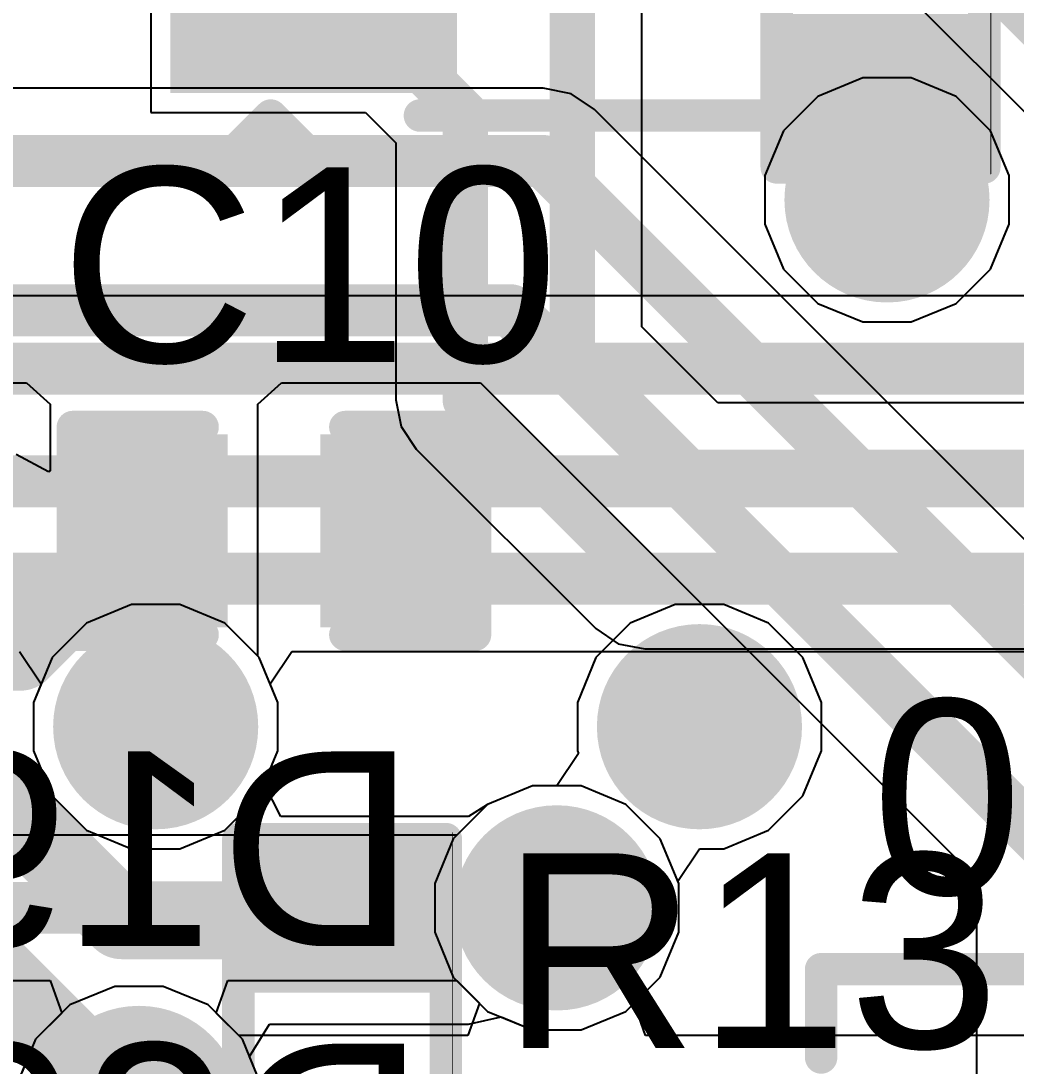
# Model space of a CAD drawing. Header units: inches. Extents: x 90 to 149.8, y 48.7 to 115.2.
# Drawn here: x 104.635 to 108.532, y 83.63 to 87.721 of the extents above; entities that cross this region are included whole.
import ezdxf

# ---------------------------------------------------------------- set-up
doc = ezdxf.new("R2010")
doc.units = ezdxf.units.IN
for name, color, linetype in [('Bottom Layer', 5, 'Continuous'), ('Bottom Overlay', 54, 'Continuous'), ('Bottom Paste', 16, 'Continuous'), ('Bottom Solder', 6, 'Continuous'), ('Layer 1', 16, 'Continuous'), ('Layer 2', 76, 'Continuous'), ('Top Layer', 1, 'Continuous'), ('Top Overlay', 2, 'Continuous'), ('Top Paste', 8, 'Continuous'), ('Top Solder', 216, 'Continuous'), ('Via Holes', 16, 'Continuous')]:
    doc.layers.add(name, color=color, linetype=linetype)
doc.styles.add('Arial', font='', dxfattribs={"height": 0.2})
doc.styles.get('Arial').set_extended_font_data('Arial')

msp = doc.modelspace()

# ---------------------------------------------------------------- hatches: boundary and pattern name
at = {"layer": 'Bottom Layer'}
msp.add_hatch(color=5, dxfattribs=at).paths.add_polyline_path([(105.3216, 87.54), (105.3216, 88.36), (106.2416, 88.36), (106.2416, 87.54)])
h = msp.add_hatch(color=5, dxfattribs=at)
edge = h.paths.add_edge_path()
edge.add_arc((108.0262, 87.0204), 0.3, 0, 360)
h = msp.add_hatch(color=5, dxfattribs=at)
edge = h.paths.add_edge_path()
edge.add_arc((105.1627, 84.9585), 0.3, 0, 360)
h = msp.add_hatch(color=5, dxfattribs=at)
edge = h.paths.add_edge_path()
edge.add_arc((107.2919, 84.9585), 0.3, 0, 360)
h = msp.add_hatch(color=5, dxfattribs=at)
edge = h.paths.add_edge_path()
edge.add_arc((106.7332, 84.2494), 0.3, 0, 360)
h = msp.add_hatch(color=5, dxfattribs=at)
edge = h.paths.add_edge_path()
edge.add_arc((105.0973, 83.4644), 0.3, 0, 360)
at = {"layer": 'Bottom Paste'}
msp.add_hatch(color=16, dxfattribs=at).paths.add_polyline_path([(105.3216, 87.54), (105.3216, 88.36), (106.2416, 88.36), (106.2416, 87.54)])
at = {"layer": 'Bottom Solder'}
msp.add_hatch(color=6, dxfattribs=at).paths.add_polyline_path([(105.22, 87.4384), (105.22, 88.4616), (106.3432, 88.4616), (106.3432, 87.4384)])
h = msp.add_hatch(color=6, dxfattribs=at)
edge = h.paths.add_edge_path()
edge.add_arc((108.0262, 87.0204), 0.4016, 0, 360)
h = msp.add_hatch(color=6, dxfattribs=at)
edge = h.paths.add_edge_path()
edge.add_arc((105.1627, 84.9585), 0.4016, 0, 360)
h = msp.add_hatch(color=6, dxfattribs=at)
edge = h.paths.add_edge_path()
edge.add_arc((107.2919, 84.9585), 0.4016, 0, 360)
h = msp.add_hatch(color=6, dxfattribs=at)
edge = h.paths.add_edge_path()
edge.add_arc((106.7332, 84.2494), 0.4016, 0, 360)
h = msp.add_hatch(color=6, dxfattribs=at)
edge = h.paths.add_edge_path()
edge.add_arc((105.0973, 83.4644), 0.4016, 0, 360)
at = {"layer": 'Layer 1'}
h = msp.add_hatch(color=16, dxfattribs=at)
edge = h.paths.add_edge_path()
edge.add_arc((108.0262, 87.0204), 0.3, 0, 360)
h = msp.add_hatch(color=16, dxfattribs=at)
edge = h.paths.add_edge_path()
edge.add_arc((105.1627, 84.9585), 0.3, 0, 360)
h = msp.add_hatch(color=16, dxfattribs=at)
edge = h.paths.add_edge_path()
edge.add_arc((107.2919, 84.9585), 0.3, 0, 360)
h = msp.add_hatch(color=16, dxfattribs=at)
edge = h.paths.add_edge_path()
edge.add_arc((106.7332, 84.2494), 0.3, 0, 360)
h = msp.add_hatch(color=16, dxfattribs=at)
edge = h.paths.add_edge_path()
edge.add_arc((105.0973, 83.4644), 0.3, 0, 360)
at = {"layer": 'Layer 2'}
h = msp.add_hatch(color=76, dxfattribs=at)
edge = h.paths.add_edge_path()
edge.add_arc((108.0262, 87.0204), 0.3, 0, 360)
h = msp.add_hatch(color=76, dxfattribs=at)
edge = h.paths.add_edge_path()
edge.add_arc((105.1627, 84.9585), 0.3, 0, 360)
h = msp.add_hatch(color=76, dxfattribs=at)
edge = h.paths.add_edge_path()
edge.add_arc((107.2919, 84.9585), 0.3, 0, 360)
h = msp.add_hatch(color=76, dxfattribs=at)
edge = h.paths.add_edge_path()
edge.add_arc((106.7332, 84.2494), 0.3, 0, 360)
h = msp.add_hatch(color=76, dxfattribs=at)
edge = h.paths.add_edge_path()
edge.add_arc((105.0973, 83.4644), 0.3, 0, 360)
at = {"layer": 'Top Layer'}
for points in [[(108.3183, 87.2363), (107.6833, 87.2363), (107.6833, 87.6935), (108.3183, 87.6935)], [(105.3846, 86.0425), (105.3846, 85.4075), (104.9274, 85.4075), (104.9274, 86.0425)], [(106.3244, 86.0425), (106.3244, 85.4075), (105.8672, 85.4075), (105.8672, 86.0425)], [(106.2101, 83.9724), (105.5751, 83.9724), (105.5751, 84.4296), (106.2101, 84.4296)]]:
    msp.add_hatch(color=1, dxfattribs=at).paths.add_polyline_path(points)
h = msp.add_hatch(color=1, dxfattribs=at)
edge = h.paths.add_edge_path()
edge.add_arc((108.0262, 87.0204), 0.3, 0, 360)
h = msp.add_hatch(color=1, dxfattribs=at)
edge = h.paths.add_edge_path()
edge.add_arc((105.1627, 84.9585), 0.3, 0, 360)
h = msp.add_hatch(color=1, dxfattribs=at)
edge = h.paths.add_edge_path()
edge.add_arc((107.2919, 84.9585), 0.3, 0, 360)
h = msp.add_hatch(color=1, dxfattribs=at)
edge = h.paths.add_edge_path()
edge.add_arc((106.7332, 84.2494), 0.3, 0, 360)
h = msp.add_hatch(color=1, dxfattribs=at)
edge = h.paths.add_edge_path()
edge.add_arc((105.0973, 83.4644), 0.3, 0, 360)
at = {"layer": 'Top Paste'}
for points in [[(108.3183, 87.2363), (107.6833, 87.2363), (107.6833, 87.6935), (108.3183, 87.6935)], [(105.3846, 86.0425), (105.3846, 85.4075), (104.9274, 85.4075), (104.9274, 86.0425)], [(106.3244, 86.0425), (106.3244, 85.4075), (105.8672, 85.4075), (105.8672, 86.0425)], [(106.2101, 83.9724), (105.5751, 83.9724), (105.5751, 84.4296), (106.2101, 84.4296)]]:
    msp.add_hatch(color=8, dxfattribs=at).paths.add_polyline_path(points)
at = {"layer": 'Top Solder'}
for points in [[(108.3733, 87.1813), (107.6283, 87.1813), (107.6283, 87.7485), (108.3733, 87.7485)], [(105.4446, 86.1025), (105.4446, 85.3475), (104.8674, 85.3475), (104.8674, 86.1025)], [(106.3844, 86.1025), (106.3844, 85.3475), (105.8072, 85.3475), (105.8072, 86.1025)], [(106.2651, 83.9174), (105.5201, 83.9174), (105.5201, 84.4846), (106.2651, 84.4846)]]:
    msp.add_hatch(color=216, dxfattribs=at).paths.add_polyline_path(points)
h = msp.add_hatch(color=216, dxfattribs=at)
edge = h.paths.add_edge_path()
edge.add_arc((108.0262, 87.0204), 0.4016, 0, 360)
h = msp.add_hatch(color=216, dxfattribs=at)
edge = h.paths.add_edge_path()
edge.add_arc((105.1627, 84.9585), 0.4016, 0, 360)
h = msp.add_hatch(color=216, dxfattribs=at)
edge = h.paths.add_edge_path()
edge.add_arc((107.2919, 84.9585), 0.4016, 0, 360)
h = msp.add_hatch(color=216, dxfattribs=at)
edge = h.paths.add_edge_path()
edge.add_arc((106.7332, 84.2494), 0.4016, 0, 360)
h = msp.add_hatch(color=216, dxfattribs=at)
edge = h.paths.add_edge_path()
edge.add_arc((105.0973, 83.4644), 0.4016, 0, 360)
at = {"layer": 'Via Holes'}
h = msp.add_hatch(color=7, dxfattribs=at)
edge = h.paths.add_edge_path()
edge.add_arc((108.0262, 87.0204), 0.15, 0, 360)
h = msp.add_hatch(color=7, dxfattribs=at)
edge = h.paths.add_edge_path()
edge.add_arc((105.1627, 84.9585), 0.15, 0, 360)
h = msp.add_hatch(color=7, dxfattribs=at)
edge = h.paths.add_edge_path()
edge.add_arc((107.2919, 84.9585), 0.15, 0, 360)
h = msp.add_hatch(color=7, dxfattribs=at)
edge = h.paths.add_edge_path()
edge.add_arc((106.7332, 84.2494), 0.15, 0, 360)

# ---------------------------------------------------------------- linework, layer by layer
at = {"layer": 'Bottom Layer'}
for p, q in [((107.0662, 86.5234), (107.0662, 88.8373)), ((105.1438, 88.2032), (105.1438, 87.3622)), ((105.1438, 87.3622), (105.9848, 87.3622)), ((105.9848, 87.3622), (106.1033, 87.2438)), ((106.1033, 87.2438), (106.1033, 86.2372)), ((107.3641, 86.2255), (107.0662, 86.5234)), ((106.1033, 86.2372), (106.124, 86.1331)), ((111.63, 86.2255), (107.3641, 86.2255)), ((106.124, 86.1331), (106.1829, 86.0449)), ((106.1829, 86.0449), (106.8856, 85.3422)), ((105.0677, 85.4363), (104.8921, 85.3636)), ((105.2578, 85.4363), (105.0677, 85.4363)), ((105.4334, 85.3636), (105.2578, 85.4363)), ((104.8921, 85.3636), (104.7577, 85.2291)), ((105.5678, 85.2291), (105.4334, 85.3636)), ((106.8856, 85.3422), (106.9738, 85.2833)), ((106.9738, 85.2833), (107.0779, 85.2626)), ((107.0779, 85.2626), (110.87, 85.2626)), ((104.7577, 85.2291), (104.6849, 85.0535)), ((105.6405, 85.0535), (105.5678, 85.2291)), ((104.6849, 85.0535), (104.6849, 84.8635)), ((105.6405, 84.8635), (105.6405, 85.0535)), ((104.6849, 84.8635), (104.7577, 84.6878)), ((105.5678, 84.6878), (105.6405, 84.8635)), ((106.6382, 84.7272), (106.4625, 84.6545)), ((106.8282, 84.7272), (106.6382, 84.7272)), ((107.0039, 84.6545), (106.8282, 84.7272)), ((104.7577, 84.6878), (104.8921, 84.5534)), ((105.4334, 84.5534), (105.5678, 84.6878)), ((106.4625, 84.6545), (106.3281, 84.5201)), ((107.1383, 84.5201), (107.0039, 84.6545)), ((104.8921, 84.5534), (105.0677, 84.4807)), ((105.2578, 84.4807), (105.4334, 84.5534)), ((106.3281, 84.5201), (106.2554, 84.3444)), ((107.211, 84.3444), (107.1383, 84.5201)), ((105.0677, 84.4807), (105.2578, 84.4807)), ((106.2554, 84.3444), (106.2554, 84.1544)), ((107.211, 84.1544), (107.211, 84.3444)), ((106.2554, 84.1544), (106.3281, 83.9787)), ((107.1383, 83.9787), (107.211, 84.1544)), ((106.3281, 83.9787), (106.4625, 83.8443)), ((107.0039, 83.8443), (107.1383, 83.9787)), ((105.0023, 83.9422), (104.8266, 83.8695)), ((105.1923, 83.9422), (105.0023, 83.9422)), ((105.368, 83.8695), (105.1923, 83.9422)), ((104.8266, 83.8695), (104.6922, 83.7351)), ((105.5024, 83.7351), (105.368, 83.8695)), ((106.4625, 83.8443), (106.6382, 83.7716)), ((106.8282, 83.7716), (107.0039, 83.8443)), ((106.6382, 83.7716), (106.8282, 83.7716)), ((104.6922, 83.7351), (104.6195, 83.5594)), ((105.5751, 83.5594), (105.5024, 83.7351))]:
    msp.add_line(p, q, dxfattribs=at)
for points in [[(106.7943, 86.4108, 0.1778, 0.1778, 0), (106.7943, 88.8373, 0.1778, 0.1778, 0)], [(105.7816, 87.95, 0.1778, 0.1778, 0), (106.3752, 87.3564, 0.1778, 0.1778, 0)], [(106.3752, 86.2372, 0.1778, 0.1778, 0), (106.3752, 87.3564, 0.1778, 0.1778, 0)], [(106.7943, 86.4108, 0.1778, 0.1778, 0), (107.2515, 85.9536, 0.1778, 0.1778, 0)], [(106.3752, 86.2372, 0.1778, 0.1778, 0), (107.0779, 85.5345, 0.1778, 0.1778, 0)], [(107.2515, 85.9536, 0.1778, 0.1778, 0), (111.7426, 85.9536, 0.1778, 0.1778, 0)], [(107.0779, 85.5345, 0.1778, 0.1778, 0), (113.411, 85.5345, 0.1778, 0.1778, 0)]]:
    msp.add_lwpolyline(points, format="xyseb", dxfattribs=at)
for points in [[(106.3307, 87.3564, 0.0889, 0.0889, 1), (106.4197, 87.3564, 0.0889, 0.0889, 1)], [(106.3307, 87.3564, 0.0889, 0.0889, 1), (106.4197, 87.3564, 0.0889, 0.0889, 1)], [(106.7498, 86.4108, 0.0889, 0.0889, 1), (106.8388, 86.4108, 0.0889, 0.0889, 1)], [(106.7498, 86.4108, 0.0889, 0.0889, 1), (106.8388, 86.4108, 0.0889, 0.0889, 1)], [(106.3307, 86.2372, 0.0889, 0.0889, 1), (106.4197, 86.2372, 0.0889, 0.0889, 1)], [(106.3307, 86.2372, 0.0889, 0.0889, 1), (106.4197, 86.2372, 0.0889, 0.0889, 1)], [(107.207, 85.9536, 0.0889, 0.0889, 1), (107.296, 85.9536, 0.0889, 0.0889, 1)], [(107.207, 85.9536, 0.0889, 0.0889, 1), (107.296, 85.9536, 0.0889, 0.0889, 1)], [(107.0335, 85.5345, 0.0889, 0.0889, 1), (107.1224, 85.5345, 0.0889, 0.0889, 1)], [(107.0335, 85.5345, 0.0889, 0.0889, 1), (107.1224, 85.5345, 0.0889, 0.0889, 1)]]:
    msp.add_lwpolyline(points, format="xyseb", close=True, dxfattribs=at)
at = {"layer": 'Bottom Overlay'}
for points in [[(107.5944, 87.3506, 0.127, 0.127, 0), (107.5944, 88.3412, 0.127, 0.127, 0)], [(105.4862, 87.2236, 0.127, 0.127, 0), (105.6132, 87.3506, 0.127, 0.127, 0)], [(105.6132, 87.3506, 0.127, 0.127, 0), (105.7402, 87.2236, 0.127, 0.127, 0)], [(106.1974, 87.3506, 0.127, 0.127, 0), (107.5944, 87.3506, 0.127, 0.127, 0)], [(105.4862, 87.2236, 0.127, 0.127, 0), (105.7402, 87.2236, 0.127, 0.127, 0)], [(107.7684, 84.0093, 0.127, 0.127, 0), (112.4877, 84.0093, 0.127, 0.127, 0)], [(107.7684, 83.6638, 0.127, 0.127, 0), (107.7684, 84.0093, 0.127, 0.127, 0)]]:
    msp.add_lwpolyline(points, format="xyseb", dxfattribs=at)
for points in [[(105.5815, 87.3506, 0.0635, 0.0635, 1), (105.6449, 87.3506, 0.0635, 0.0635, 1)], [(105.5815, 87.3506, 0.0635, 0.0635, 1), (105.6449, 87.3506, 0.0635, 0.0635, 1)], [(106.1656, 87.3506, 0.0635, 0.0635, 1), (106.2292, 87.3506, 0.0635, 0.0635, 1)], [(107.5627, 87.3506, 0.0635, 0.0635, 1), (107.6261, 87.3506, 0.0635, 0.0635, 1)], [(107.5627, 87.3506, 0.0635, 0.0635, 1), (107.6261, 87.3506, 0.0635, 0.0635, 1)], [(105.4544, 87.2236, 0.0635, 0.0635, 1), (105.5179, 87.2236, 0.0635, 0.0635, 1)], [(105.4544, 87.2236, 0.0635, 0.0635, 1), (105.5179, 87.2236, 0.0635, 0.0635, 1)], [(105.7084, 87.2236, 0.0635, 0.0635, 1), (105.772, 87.2236, 0.0635, 0.0635, 1)], [(105.7084, 87.2236, 0.0635, 0.0635, 1), (105.772, 87.2236, 0.0635, 0.0635, 1)], [(107.7366, 84.0093, 0.0635, 0.0635, 1), (107.8001, 84.0093, 0.0635, 0.0635, 1)], [(107.7366, 84.0093, 0.0635, 0.0635, 1), (107.8001, 84.0093, 0.0635, 0.0635, 1)], [(107.7366, 83.6638, 0.0635, 0.0635, 1), (107.8001, 83.6638, 0.0635, 0.0635, 1)]]:
    msp.add_lwpolyline(points, format="xyseb", close=True, dxfattribs=at)
at = {"layer": 'Layer 1'}
for p, q in [((112.1664, 86.6449), (97.6376, 86.6449)), ((104.6301, 85.253), (104.7149, 85.126)), ((105.6105, 85.126), (105.6954, 85.253)), ((105.6954, 85.253), (111.1113, 85.253)), ((104.7149, 85.126), (104.6849, 85.0535)), ((105.6405, 85.0535), (105.6105, 85.126)), ((104.6849, 85.0535), (104.6849, 84.8635)), ((105.6405, 84.8635), (105.6405, 85.0535)), ((104.6849, 84.8635), (104.7577, 84.6878)), ((105.5678, 84.6878), (105.6405, 84.8635)), ((106.6382, 84.7272), (106.4625, 84.6545)), ((106.8282, 84.7272), (106.6382, 84.7272)), ((107.0039, 84.6545), (106.8282, 84.7272)), ((104.7577, 84.6878), (104.8921, 84.5534)), ((105.4334, 84.5534), (105.5678, 84.6878)), ((106.4625, 84.6545), (106.3281, 84.5201)), ((107.1383, 84.5201), (107.0039, 84.6545)), ((104.8921, 84.5534), (105.0677, 84.4807)), ((105.2578, 84.4807), (105.4334, 84.5534)), ((106.3281, 84.5201), (106.2554, 84.3444)), ((107.211, 84.3444), (107.1383, 84.5201)), ((105.0677, 84.4807), (105.2578, 84.4807)), ((106.2554, 84.3444), (106.2554, 84.1544)), ((107.211, 84.1544), (107.211, 84.3444)), ((106.2554, 84.1544), (106.3281, 83.9787)), ((107.1383, 83.9787), (107.211, 84.1544)), ((106.3281, 83.9787), (106.4306, 83.8763)), ((107.0358, 83.8763), (107.1383, 83.9787)), ((105.0023, 83.9422), (104.8266, 83.8695)), ((105.1923, 83.9422), (105.0023, 83.9422)), ((105.368, 83.8695), (105.1923, 83.9422)), ((104.8266, 83.8695), (104.6922, 83.7351)), ((105.4881, 83.7493), (105.368, 83.8695)), ((106.4306, 83.8763), (106.3855, 83.7493)), ((107.0809, 83.7493), (107.0358, 83.8763)), ((106.3855, 83.7493), (105.4881, 83.7493)), ((114.182, 83.7493), (107.0809, 83.7493)), ((104.6922, 83.7351), (104.6393, 83.6072))]:
    msp.add_line(p, q, dxfattribs=at)
for points in [[(97.6376, 86.36, 0.2032, 0.2032, 0), (112.1664, 86.36, 0.2032, 0.2032, 0)], [(98.1109, 85.9189, 0.2032, 0.2032, 0), (111.6677, 85.9189, 0.2032, 0.2032, 0)], [(101.9209, 85.5379, 0.2032, 0.2032, 0), (111.2293, 85.5379, 0.2032, 0.2032, 0)]]:
    msp.add_lwpolyline(points, format="xyseb", dxfattribs=at)
at = {"layer": 'Layer 2'}
for p, q in [((107.9312, 87.4982), (107.7555, 87.4255)), ((108.1212, 87.4982), (107.9312, 87.4982)), ((108.2969, 87.4255), (108.1212, 87.4982)), ((107.7555, 87.4255), (107.6211, 87.2911)), ((108.4313, 87.2911), (108.2969, 87.4255)), ((107.6211, 87.2911), (107.5484, 87.1154)), ((108.504, 87.1154), (108.4313, 87.2911)), ((107.5484, 87.1154), (107.5484, 86.9254)), ((108.504, 86.9254), (108.504, 87.1154)), ((107.5484, 86.9254), (107.6211, 86.7497)), ((108.4313, 86.7497), (108.504, 86.9254)), ((107.6211, 86.7497), (107.7555, 86.6153)), ((108.2969, 86.6153), (108.4313, 86.7497)), ((107.7555, 86.6153), (107.9312, 86.5426)), ((108.1212, 86.5426), (108.2969, 86.6153)), ((107.9312, 86.5426), (108.1212, 86.5426)), ((107.1968, 85.4363), (107.0212, 85.3636)), ((107.3869, 85.4363), (107.1968, 85.4363)), ((107.5625, 85.3636), (107.3869, 85.4363)), ((107.0212, 85.3636), (106.8868, 85.2291)), ((107.6969, 85.2291), (107.5625, 85.3636)), ((106.8868, 85.2291), (106.8141, 85.0535)), ((107.7697, 85.0535), (107.6969, 85.2291)), ((106.8141, 85.0535), (106.8141, 84.8635)), ((107.7697, 84.8635), (107.7697, 85.0535)), ((106.8179, 84.8542), (106.733, 84.7272)), ((106.8141, 84.8635), (106.8179, 84.8542)), ((107.6969, 84.6878), (107.7697, 84.8635)), ((106.6382, 84.7272), (106.4625, 84.6545)), ((106.733, 84.7272), (106.6382, 84.7272)), ((107.5625, 84.5534), (107.6969, 84.6878)), ((106.4625, 84.6545), (106.3424, 84.5343)), ((106.3424, 84.5343), (103.9344, 84.5343)), ((107.3869, 84.4807), (107.5625, 84.5534)), ((107.2072, 84.3537), (107.292, 84.4807)), ((107.292, 84.4807), (107.3869, 84.4807)), ((107.211, 84.3444), (107.2072, 84.3537)), ((107.211, 84.1544), (107.211, 84.3444)), ((107.1383, 83.9787), (107.211, 84.1544)), ((104.0524, 83.9645), (104.7496, 83.9645)), ((104.7496, 83.9645), (104.7947, 83.8375)), ((105.3999, 83.8375), (105.445, 83.9645)), ((105.445, 83.9645), (106.3424, 83.9645)), ((106.3424, 83.9645), (106.4625, 83.8443)), ((107.0039, 83.8443), (107.1383, 83.9787)), ((104.7947, 83.8375), (104.6922, 83.7351)), ((105.5024, 83.7351), (105.3999, 83.8375)), ((106.4625, 83.8443), (106.6382, 83.7716)), ((106.8282, 83.7716), (107.0039, 83.8443)), ((106.6382, 83.7716), (106.8282, 83.7716)), ((104.6922, 83.7351), (104.6195, 83.5594)), ((105.5751, 83.5594), (105.5024, 83.7351))]:
    msp.add_line(p, q, dxfattribs=at)
msp.add_lwpolyline([(103.9344, 84.2494, 0.2032, 0.2032, 0), (106.7332, 84.2494, 0.2032, 0.2032, 0)], format="xyseb", dxfattribs=at)
msp.add_lwpolyline([(106.6824, 84.2494, 0.1016, 0.1016, 1), (106.784, 84.2494, 0.1016, 0.1016, 1)], format="xyseb", close=True, dxfattribs=at)
at = {"layer": 'Top Layer'}
for p, q in [((107.9311, 87.9983), (108.6644, 87.2649)), ((106.68, 87.4577), (103.1137, 87.4577)), ((106.789, 87.436), (106.68, 87.4577)), ((106.68, 87.4577), (106.68, 87.4577)), ((106.8814, 87.3742), (106.789, 87.436)), ((109.2436, 85.012), (106.8814, 87.3742)), ((98.7716, 86.3037), (104.6572, 86.3037)), ((104.6572, 86.3037), (104.7496, 86.2203)), ((105.5624, 86.2203), (105.6548, 86.3037)), ((105.6548, 86.3037), (106.435, 86.3037)), ((106.435, 86.3037), (108.3763, 84.3624)), ((104.7496, 86.2203), (104.7496, 86.1767)), ((105.5624, 86.1767), (105.5624, 86.2203)), ((104.7496, 86.1767), (104.7496, 85.9603)), ((105.5624, 85.2345), (105.5624, 86.1767)), ((104.7432, 85.956), (104.6162, 86.0239)), ((104.7496, 85.9603), (104.7432, 85.956)), ((105.5678, 85.2291), (105.5624, 85.2345)), ((105.6405, 85.0535), (105.5678, 85.2291)), ((105.6405, 84.8635), (105.6405, 85.0535)), ((105.5871, 84.7344), (105.6405, 84.8635)), ((105.6533, 84.6074), (105.5871, 84.7344)), ((106.6382, 84.7272), (106.4625, 84.6545)), ((106.8282, 84.7272), (106.6382, 84.7272)), ((107.0039, 84.6545), (106.8282, 84.7272)), ((106.4625, 84.6545), (106.3879, 84.6074)), ((107.1383, 84.5201), (107.0039, 84.6545)), ((106.3879, 84.6074), (105.6533, 84.6074)), ((107.211, 84.3444), (107.1383, 84.5201)), ((108.3763, 84.3624), (108.3763, 80.772)), ((107.211, 84.1544), (107.211, 84.3444)), ((107.1383, 83.9787), (107.211, 84.1544)), ((107.0039, 83.8443), (107.1383, 83.9787)), ((106.3879, 83.7946), (106.5149, 83.8227)), ((106.5149, 83.8227), (106.6382, 83.7716)), ((106.8282, 83.7716), (107.0039, 83.8443)), ((105.5303, 83.6676), (105.6087, 83.7946)), ((105.6087, 83.7946), (106.3879, 83.7946)), ((106.3879, 83.7946), (106.3879, 83.7946)), ((106.6382, 83.7716), (106.8282, 83.7716)), ((105.5751, 83.5594), (105.5303, 83.6676))]:
    msp.add_line(p, q, dxfattribs=at)
for points in [[(108.0008, 88.4047, 0.3048, 0.3048, 0), (108.9025, 87.503, 0.3048, 0.3048, 0)], [(98.3488, 87.1728, 0.2032, 0.2032, 0), (106.68, 87.1728, 0.2032, 0.2032, 0)], [(106.68, 87.1728, 0.2032, 0.2032, 0), (109.0422, 84.8106, 0.2032, 0.2032, 0)], [(98.6536, 86.5886, 0.2032, 0.2032, 0), (106.553, 86.5886, 0.2032, 0.2032, 0)], [(106.553, 86.5886, 0.2032, 0.2032, 0), (108.6612, 84.4804, 0.2032, 0.2032, 0)], [(104.632, 85.2518, 0.3048, 0.3048, 0), (105.1052, 85.725, 0.3048, 0.3048, 0)], [(105.156, 84.9641, 0.3048, 0.3048, 0), (105.156, 85.725, 0.3048, 0.3048, 0)], [(104.0384, 85.2518, 0.3048, 0.3048, 0), (104.632, 85.2518, 0.3048, 0.3048, 0)], [(105.156, 84.9641, 0.3048, 0.3048, 0), (105.1571, 84.9641, 0.3048, 0.3048, 0)], [(105.1571, 84.9613, 0.3048, 0.3048, 0), (105.1571, 84.9641, 0.3048, 0.3048, 0)], [(105.1571, 84.9613, 0.3048, 0.3048, 0), (105.1599, 84.9613, 0.3048, 0.3048, 0)], [(105.1599, 84.9599, 0.3048, 0.3048, 0), (105.1599, 84.9613, 0.3048, 0.3048, 0)], [(105.1599, 84.9599, 0.3048, 0.3048, 0), (105.1613, 84.9599, 0.3048, 0.3048, 0)], [(105.1613, 84.9592, 0.3048, 0.3048, 0), (105.1613, 84.9599, 0.3048, 0.3048, 0)], [(105.1613, 84.9592, 0.3048, 0.3048, 0), (105.162, 84.9592, 0.3048, 0.3048, 0)], [(105.162, 84.9588, 0.3048, 0.3048, 0), (105.162, 84.9592, 0.3048, 0.3048, 0)], [(105.162, 84.9588, 0.3048, 0.3048, 0), (105.1624, 84.9588, 0.3048, 0.3048, 0)], [(105.1624, 84.9587, 0.3048, 0.3048, 0), (105.1624, 84.9588, 0.3048, 0.3048, 0)], [(105.1624, 84.9587, 0.3048, 0.3048, 0), (105.1626, 84.9587, 0.3048, 0.3048, 0)], [(105.1626, 84.9586, 0.3048, 0.3048, 0), (105.1626, 84.9587, 0.3048, 0.3048, 0)], [(105.1626, 84.9586, 0.3048, 0.3048, 0), (105.1627, 84.9586, 0.3048, 0.3048, 0)], [(105.1627, 84.9585, 0.3048, 0.3048, 0), (105.1627, 84.9586, 0.3048, 0.3048, 0)], [(105.1627, 84.9585, 0.3048, 0.3048, 0), (105.1627, 84.9585, 0.3048, 0.3048, 0)], [(105.1627, 84.9585, 0.3048, 0.3048, 0), (105.1627, 84.9585, 0.3048, 0.3048, 0)], [(105.1627, 84.9585, 0.3048, 0.3048, 0), (105.1627, 84.9585, 0.3048, 0.3048, 0)], [(105.1627, 84.9585, 0.3048, 0.3048, 0), (105.1627, 84.9585, 0.3048, 0.3048, 0)], [(104.4782, 84.7518, 0.3048, 0.3048, 0), (105.029, 84.201, 0.3048, 0.3048, 0)], [(104.2836, 84.2518, 0.3048, 0.3048, 0), (105.071, 83.4644, 0.3048, 0.3048, 0)], [(106.0209, 84.2126, 0.3048, 0.3048, 0), (106.0577, 84.2494, 0.3048, 0.3048, 0)], [(106.0577, 84.2494, 0.3048, 0.3048, 0), (106.7332, 84.2494, 0.3048, 0.3048, 0)], [(105.029, 84.201, 0.3048, 0.3048, 0), (105.8926, 84.201, 0.3048, 0.3048, 0)], [(105.8926, 84.201, 0.3048, 0.3048, 0), (105.9863, 84.201, 0.3048, 0.3048, 0)], [(106.0209, 84.1839, 0.3048, 0.3048, 0), (106.0209, 84.2126, 0.3048, 0.3048, 0)]]:
    msp.add_lwpolyline(points, format="xyseb", dxfattribs=at)
for points in [[(106.6292, 87.1728, 0.1016, 0.1016, 1), (106.7308, 87.1728, 0.1016, 0.1016, 1)], [(106.6292, 87.1728, 0.1016, 0.1016, 1), (106.7308, 87.1728, 0.1016, 0.1016, 1)], [(106.5022, 86.5886, 0.1016, 0.1016, 1), (106.6038, 86.5886, 0.1016, 0.1016, 1)], [(106.5022, 86.5886, 0.1016, 0.1016, 1), (106.6038, 86.5886, 0.1016, 0.1016, 1)], [(105.029, 85.725, 0.1524, 0.1524, 1), (105.1814, 85.725, 0.1524, 0.1524, 1)], [(105.0798, 85.725, 0.1524, 0.1524, 1), (105.2322, 85.725, 0.1524, 0.1524, 1)], [(104.5558, 85.2518, 0.1524, 0.1524, 1), (104.7082, 85.2518, 0.1524, 0.1524, 1)], [(104.5558, 85.2518, 0.1524, 0.1524, 1), (104.7082, 85.2518, 0.1524, 0.1524, 1)], [(105.0798, 84.9641, 0.1524, 0.1524, 1), (105.2322, 84.9641, 0.1524, 0.1524, 1)], [(105.0798, 84.9641, 0.1524, 0.1524, 1), (105.2322, 84.9641, 0.1524, 0.1524, 1)], [(105.0809, 84.9641, 0.1524, 0.1524, 1), (105.2333, 84.9641, 0.1524, 0.1524, 1)], [(105.0809, 84.9641, 0.1524, 0.1524, 1), (105.2333, 84.9641, 0.1524, 0.1524, 1)], [(105.0809, 84.9613, 0.1524, 0.1524, 1), (105.2333, 84.9613, 0.1524, 0.1524, 1)], [(105.0809, 84.9613, 0.1524, 0.1524, 1), (105.2333, 84.9613, 0.1524, 0.1524, 1)], [(105.0837, 84.9613, 0.1524, 0.1524, 1), (105.2361, 84.9613, 0.1524, 0.1524, 1)], [(105.0837, 84.9613, 0.1524, 0.1524, 1), (105.2361, 84.9613, 0.1524, 0.1524, 1)], [(105.0837, 84.9599, 0.1524, 0.1524, 1), (105.2361, 84.9599, 0.1524, 0.1524, 1)], [(105.0837, 84.9599, 0.1524, 0.1524, 1), (105.2361, 84.9599, 0.1524, 0.1524, 1)], [(105.0851, 84.9599, 0.1524, 0.1524, 1), (105.2375, 84.9599, 0.1524, 0.1524, 1)], [(105.0851, 84.9599, 0.1524, 0.1524, 1), (105.2375, 84.9599, 0.1524, 0.1524, 1)], [(105.0851, 84.9592, 0.1524, 0.1524, 1), (105.2375, 84.9592, 0.1524, 0.1524, 1)], [(105.0851, 84.9592, 0.1524, 0.1524, 1), (105.2375, 84.9592, 0.1524, 0.1524, 1)], [(105.0858, 84.9592, 0.1524, 0.1524, 1), (105.2382, 84.9592, 0.1524, 0.1524, 1)], [(105.0858, 84.9592, 0.1524, 0.1524, 1), (105.2382, 84.9592, 0.1524, 0.1524, 1)], [(105.0858, 84.9588, 0.1524, 0.1524, 1), (105.2382, 84.9588, 0.1524, 0.1524, 1)], [(105.0858, 84.9588, 0.1524, 0.1524, 1), (105.2382, 84.9588, 0.1524, 0.1524, 1)], [(105.0862, 84.9588, 0.1524, 0.1524, 1), (105.2386, 84.9588, 0.1524, 0.1524, 1)], [(105.0862, 84.9588, 0.1524, 0.1524, 1), (105.2386, 84.9588, 0.1524, 0.1524, 1)], [(105.0862, 84.9587, 0.1524, 0.1524, 1), (105.2386, 84.9587, 0.1524, 0.1524, 1)], [(105.0862, 84.9587, 0.1524, 0.1524, 1), (105.2386, 84.9587, 0.1524, 0.1524, 1)], [(105.0864, 84.9587, 0.1524, 0.1524, 1), (105.2388, 84.9587, 0.1524, 0.1524, 1)], [(105.0864, 84.9587, 0.1524, 0.1524, 1), (105.2388, 84.9587, 0.1524, 0.1524, 1)], [(105.0864, 84.9586, 0.1524, 0.1524, 1), (105.2388, 84.9586, 0.1524, 0.1524, 1)], [(105.0864, 84.9586, 0.1524, 0.1524, 1), (105.2388, 84.9586, 0.1524, 0.1524, 1)], [(105.0865, 84.9586, 0.1524, 0.1524, 1), (105.2389, 84.9586, 0.1524, 0.1524, 1)], [(105.0865, 84.9586, 0.1524, 0.1524, 1), (105.2389, 84.9586, 0.1524, 0.1524, 1)], [(105.0865, 84.9585, 0.1524, 0.1524, 1), (105.2389, 84.9585, 0.1524, 0.1524, 1)], [(105.0865, 84.9585, 0.1524, 0.1524, 1), (105.2389, 84.9585, 0.1524, 0.1524, 1)], [(105.0865, 84.9585, 0.1524, 0.1524, 1), (105.2389, 84.9585, 0.1524, 0.1524, 1)], [(105.0865, 84.9585, 0.1524, 0.1524, 1), (105.2389, 84.9585, 0.1524, 0.1524, 1)], [(105.0865, 84.9585, 0.1524, 0.1524, 1), (105.2389, 84.9585, 0.1524, 0.1524, 1)], [(105.0865, 84.9585, 0.1524, 0.1524, 1), (105.2389, 84.9585, 0.1524, 0.1524, 1)], [(105.0865, 84.9585, 0.1524, 0.1524, 1), (105.2389, 84.9585, 0.1524, 0.1524, 1)], [(105.0865, 84.9585, 0.1524, 0.1524, 1), (105.2389, 84.9585, 0.1524, 0.1524, 1)], [(105.0865, 84.9585, 0.1524, 0.1524, 1), (105.2389, 84.9585, 0.1524, 0.1524, 1)], [(105.9815, 84.2494, 0.1524, 0.1524, 1), (106.1339, 84.2494, 0.1524, 0.1524, 1)], [(105.9815, 84.2494, 0.1524, 0.1524, 1), (106.1339, 84.2494, 0.1524, 0.1524, 1)], [(106.657, 84.2494, 0.1524, 0.1524, 1), (106.8094, 84.2494, 0.1524, 0.1524, 1)], [(104.9528, 84.201, 0.1524, 0.1524, 1), (105.1052, 84.201, 0.1524, 0.1524, 1)], [(104.9528, 84.201, 0.1524, 0.1524, 1), (105.1052, 84.201, 0.1524, 0.1524, 1)], [(105.8164, 84.201, 0.1524, 0.1524, 1), (105.9688, 84.201, 0.1524, 0.1524, 1)], [(105.8164, 84.201, 0.1524, 0.1524, 1), (105.9688, 84.201, 0.1524, 0.1524, 1)], [(105.9101, 84.201, 0.1524, 0.1524, 1), (106.0625, 84.201, 0.1524, 0.1524, 1)], [(105.9447, 84.2126, 0.1524, 0.1524, 1), (106.0971, 84.2126, 0.1524, 0.1524, 1)], [(105.9447, 84.2126, 0.1524, 0.1524, 1), (106.0971, 84.2126, 0.1524, 0.1524, 1)], [(105.9447, 84.1839, 0.1524, 0.1524, 1), (106.0971, 84.1839, 0.1524, 0.1524, 1)]]:
    msp.add_lwpolyline(points, format="xyseb", close=True, dxfattribs=at)
at = {"layer": 'Top Overlay'}
for points in [[(107.5944, 87.1474, 0.127, 0.127, 0), (107.5944, 88.7222, 0.127, 0.127, 0)], [(108.4072, 87.1474, 0.127, 0.127, 0), (108.4072, 88.7222, 0.127, 0.127, 0)], [(108.4326, 87.122, 0.00323, 0.00323, 0), (108.4326, 88.7476, 0.00323, 0.00323, 0)], [(107.5944, 87.1474, 0.127, 0.127, 0), (108.4072, 87.1474, 0.127, 0.127, 0)], [(104.8385, 85.3186, 0.127, 0.127, 0), (104.8385, 86.1314, 0.127, 0.127, 0)], [(104.8385, 86.1314, 0.127, 0.127, 0), (105.3465, 86.1314, 0.127, 0.127, 0)], [(105.9053, 86.1314, 0.127, 0.127, 0), (106.4133, 86.1314, 0.127, 0.127, 0)], [(106.4133, 85.3186, 0.127, 0.127, 0), (106.4133, 86.1314, 0.127, 0.127, 0)], [(104.8385, 85.3186, 0.127, 0.127, 0), (105.3465, 85.3186, 0.127, 0.127, 0)], [(105.9053, 85.3186, 0.127, 0.127, 0), (106.4133, 85.3186, 0.127, 0.127, 0)], [(105.4862, 82.9437, 0.127, 0.127, 0), (105.4862, 84.5185, 0.127, 0.127, 0)], [(105.4862, 84.5185, 0.127, 0.127, 0), (106.299, 84.5185, 0.127, 0.127, 0)], [(106.299, 82.9437, 0.127, 0.127, 0), (106.299, 84.5185, 0.127, 0.127, 0)], [(106.3244, 82.9183, 0.00323, 0.00323, 0), (106.3244, 84.5439, 0.00323, 0.00323, 0)]]:
    msp.add_lwpolyline(points, format="xyseb", dxfattribs=at)
for points in [[(107.5627, 87.1474, 0.0635, 0.0635, 1), (107.6261, 87.1474, 0.0635, 0.0635, 1)], [(107.5627, 87.1474, 0.0635, 0.0635, 1), (107.6261, 87.1474, 0.0635, 0.0635, 1)], [(108.3755, 87.1474, 0.0635, 0.0635, 1), (108.439, 87.1474, 0.0635, 0.0635, 1)], [(108.3755, 87.1474, 0.0635, 0.0635, 1), (108.439, 87.1474, 0.0635, 0.0635, 1)], [(108.4318, 87.122, 0.00161, 0.00161, 1), (108.4334, 87.122, 0.00161, 0.00161, 1)], [(104.8067, 86.1314, 0.0635, 0.0635, 1), (104.8702, 86.1314, 0.0635, 0.0635, 1)], [(104.8067, 86.1314, 0.0635, 0.0635, 1), (104.8702, 86.1314, 0.0635, 0.0635, 1)], [(105.3148, 86.1314, 0.0635, 0.0635, 1), (105.3782, 86.1314, 0.0635, 0.0635, 1)], [(105.8735, 86.1314, 0.0635, 0.0635, 1), (105.937, 86.1314, 0.0635, 0.0635, 1)], [(106.3816, 86.1314, 0.0635, 0.0635, 1), (106.445, 86.1314, 0.0635, 0.0635, 1)], [(106.3816, 86.1314, 0.0635, 0.0635, 1), (106.445, 86.1314, 0.0635, 0.0635, 1)], [(104.8067, 85.3186, 0.0635, 0.0635, 1), (104.8702, 85.3186, 0.0635, 0.0635, 1)], [(104.8067, 85.3186, 0.0635, 0.0635, 1), (104.8702, 85.3186, 0.0635, 0.0635, 1)], [(105.3148, 85.3186, 0.0635, 0.0635, 1), (105.3782, 85.3186, 0.0635, 0.0635, 1)], [(105.8735, 85.3186, 0.0635, 0.0635, 1), (105.937, 85.3186, 0.0635, 0.0635, 1)], [(106.3816, 85.3186, 0.0635, 0.0635, 1), (106.445, 85.3186, 0.0635, 0.0635, 1)], [(106.3816, 85.3186, 0.0635, 0.0635, 1), (106.445, 85.3186, 0.0635, 0.0635, 1)], [(105.4544, 84.5185, 0.0635, 0.0635, 1), (105.5179, 84.5185, 0.0635, 0.0635, 1)], [(105.4544, 84.5185, 0.0635, 0.0635, 1), (105.5179, 84.5185, 0.0635, 0.0635, 1)], [(106.2673, 84.5185, 0.0635, 0.0635, 1), (106.3307, 84.5185, 0.0635, 0.0635, 1)], [(106.2673, 84.5185, 0.0635, 0.0635, 1), (106.3307, 84.5185, 0.0635, 0.0635, 1)], [(106.3236, 84.5439, 0.00161, 0.00161, 1), (106.3252, 84.5439, 0.00161, 0.00161, 1)]]:
    msp.add_lwpolyline(points, format="xyseb", close=True, dxfattribs=at)

# ---------------------------------------------------------------- texts
at = {"layer": 'Bottom Overlay', "style": 'Arial', "text_generation_flag": 2}
for s, p in [('D10', (109.9182, 84.3027)), ('D20', (106.2225, 82.9565))]:
    msp.add_text(s, height=0.762, dxfattribs=at).set_placement(p)
msp.add_text('D19', height=0.762, rotation=360, dxfattribs=at).set_placement((106.1844, 84.0995))
at = {"layer": 'Top Overlay', "style": 'Arial'}
msp.add_text('C10', height=0.762, rotation=360, dxfattribs=at).set_placement((104.788, 86.3855))
msp.add_text('R13', height=0.762, dxfattribs=at).set_placement((106.5152, 83.7011))

doc.saveas('drawing.dxf')
